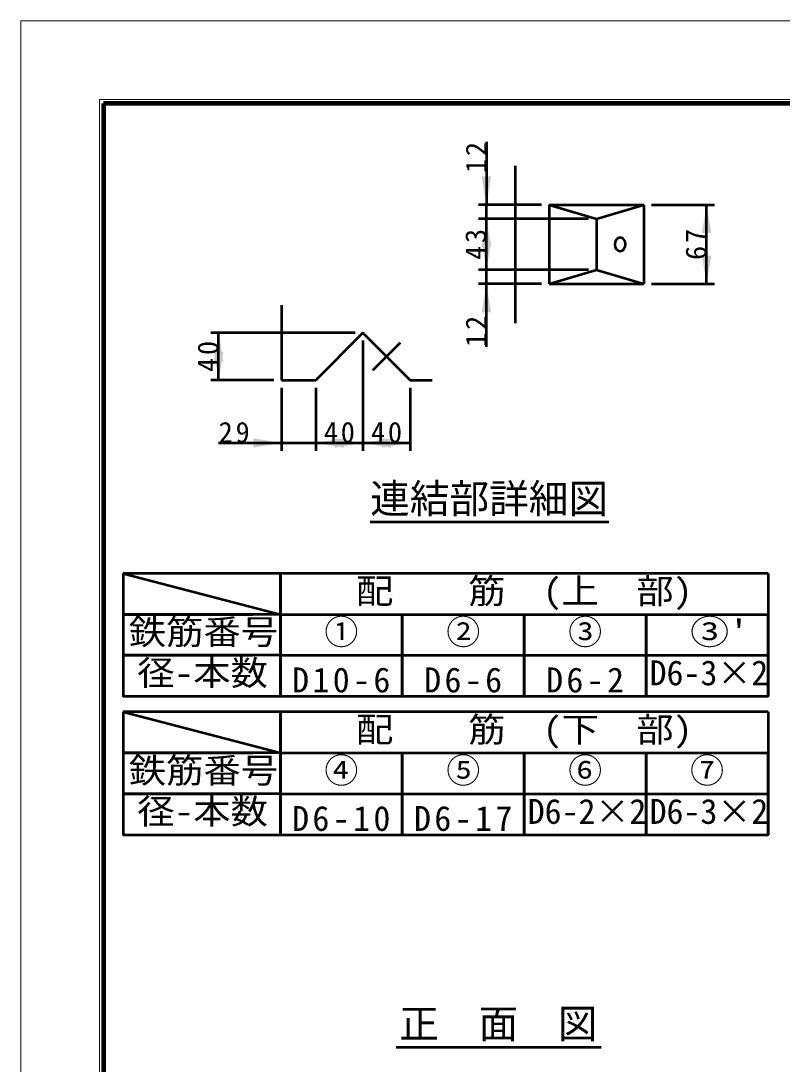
# Model space of a CAD drawing. Units: millimetres, scale not verified, with parts at other scales. Extents: x -2102 to 2102, y -1485 to 1485.
# Drawn here: x -2102 to -1135, y 159 to 1485 of the extents above; entities that cross this region are included whole.
import ezdxf
from ezdxf.enums import TextEntityAlignment as Align

# ---------------------------------------------------------------- set-up
doc = ezdxf.new("R2010")
doc.units = ezdxf.units.MM
doc.header["$LTSCALE"] = 5
doc.linetypes.add('LONG_DASHED_DOTTED', pattern=[15.25, 12, -1.5, 0.25, -1.5])
doc.layers.add('0-0_V-nasSTD', color=7, linetype='Continuous', lineweight=35)
doc.layers.add('0-1_0', color=7, linetype='Continuous', lineweight=50)
doc.styles.add('ＭＳ ゴシック', font='')
doc.styles.get('ＭＳ ゴシック').set_extended_font_data('MS Gothic')

msp = doc.modelspace()

# ---------------------------------------------------------------- linework, layer by layer
at = {"layer": '0-0_V-nasSTD', "lineweight": 50}
for p, q in [((-1972.5, 782.896), (-1772.5, 730.896)), ((-1617.5, 782.896), (-1772.5, 782.896)), ((-1462.5, 782.896), (-1617.5, 782.896)), ((-1307.5, 782.896), (-1462.5, 782.896)), ((-1152.5, 782.896), (-1307.5, 782.896)), ((-1152.5, 782.896), (-1152.5, 730.896)), ((-1617.5, 730.896), (-1462.5, 730.896)), ((-1462.5, 730.896), (-1307.5, 730.896)), ((-1307.5, 730.896), (-1152.5, 730.896)), ((-1972.5, 606.896), (-1772.5, 554.896)), ((-1617.5, 606.896), (-1772.5, 606.896)), ((-1462.5, 606.896), (-1617.5, 606.896)), ((-1307.5, 606.896), (-1462.5, 606.896)), ((-1152.5, 606.896), (-1307.5, 606.896)), ((-1152.5, 606.896), (-1152.5, 554.896)), ((-1617.5, 554.896), (-1462.5, 554.896)), ((-1462.5, 554.896), (-1307.5, 554.896)), ((-1307.5, 554.896), (-1152.5, 554.896))]:
    msp.add_line(p, q, dxfattribs=at)
at = {"layer": '0-0_V-nasSTD', "lineweight": 18}
for points in [[(-2102.5, -1485), (-2102.5, 1485), (2102.5, 1485), (2102.5, -1485)], [(-2002.5, -1385), (-2002.5, 1385), (2002.5, 1385), (2002.5, -1385)]]:
    msp.add_lwpolyline(points, close=True, dxfattribs=at)
at = {"layer": '0-0_V-nasSTD', "lineweight": 100}
msp.add_lwpolyline([(-1997.5, 1380), (-1997.5, -1380), (1997.5, -1380), (1997.5, 1380)], close=True, dxfattribs=at)
at = {"layer": '0-0_V-nasSTD', "lineweight": 50}
for points in [[(-1972.5, 782.896), (-1972.5, 730.896), (-1807.5, 730.896)], [(-1772.5, 730.896), (-1772.5, 782.896), (-1972.5, 782.896)], [(-1772.5, 782.896), (-1772.5, 730.896), (-1617.5, 730.896)], [(-1972.5, 730.896), (-1972.5, 678.896), (-1807.5, 678.896)], [(-1772.5, 678.896), (-1772.5, 730.896), (-1972.5, 730.896)], [(-1772.5, 730.896), (-1772.5, 678.896), (-1617.5, 678.896), (-1617.5, 730.896), (-1617.5, 678.896), (-1462.5, 678.896), (-1462.5, 730.896), (-1462.5, 678.896), (-1307.5, 678.896), (-1307.5, 730.896), (-1307.5, 678.896), (-1152.5, 678.896), (-1152.5, 730.896)], [(-1772.5, 678.896), (-1772.5, 626.896), (-1617.5, 626.896), (-1617.5, 678.896), (-1617.5, 626.896), (-1462.5, 626.896), (-1462.5, 678.896), (-1462.5, 626.896), (-1307.5, 626.896), (-1307.5, 678.896), (-1307.5, 626.896), (-1152.5, 626.896), (-1152.5, 678.896), (-1152.5, 730.896), (-1152.5, 678.896)], [(-1152.5, 626.896), (-1152.5, 678.896), (-1152.5, 626.896)], [(-1972.5, 606.896), (-1972.5, 554.896), (-1807.5, 554.896)], [(-1772.5, 554.896), (-1772.5, 606.896), (-1972.5, 606.896)], [(-1772.5, 606.896), (-1772.5, 554.896), (-1617.5, 554.896)], [(-1972.5, 554.896), (-1972.5, 502.896), (-1807.5, 502.896)], [(-1772.5, 502.896), (-1772.5, 554.896), (-1972.5, 554.896)], [(-1772.5, 554.896), (-1772.5, 502.896), (-1617.5, 502.896), (-1617.5, 554.896), (-1617.5, 502.896), (-1462.5, 502.896), (-1462.5, 554.896), (-1462.5, 502.896), (-1307.5, 502.896), (-1307.5, 554.896), (-1307.5, 502.896), (-1152.5, 502.896), (-1152.5, 554.896)], [(-1772.5, 502.896), (-1772.5, 450.896), (-1617.5, 450.896), (-1617.5, 502.896), (-1617.5, 450.896), (-1462.5, 450.896), (-1462.5, 502.896), (-1462.5, 450.896), (-1307.5, 450.896), (-1307.5, 502.896), (-1307.5, 450.896), (-1152.5, 450.896), (-1152.5, 502.896), (-1152.5, 554.896), (-1152.5, 502.896)], [(-1152.5, 450.896), (-1152.5, 502.896), (-1152.5, 450.896)]]:
    msp.add_lwpolyline(points, dxfattribs=at)
for points in [[(-1972.5, 678.896), (-1972.5, 626.896), (-1772.5, 626.896), (-1772.5, 678.896)], [(-1972.5, 502.896), (-1972.5, 450.896), (-1772.5, 450.896), (-1772.5, 502.896)]]:
    msp.add_lwpolyline(points, close=True, dxfattribs=at)
at = {"layer": '0-0_V-nasSTD'}
for points in [[(-1516.586, 1287.268), (-1510.586, 1251.268), (-1504.586, 1287.268)], [(-1236.586, 1215.268), (-1230.586, 1251.268), (-1224.586, 1215.268)], [(-1516.586, 1197.268), (-1510.586, 1233.268), (-1504.586, 1197.268)], [(-1516.586, 1204.768), (-1510.586, 1168.768), (-1504.586, 1204.768)], [(-1236.586, 1186.768), (-1230.586, 1150.768), (-1224.586, 1186.768)], [(-1516.586, 1114.768), (-1510.586, 1150.768), (-1504.586, 1114.768)], [(-1857.006, 1052.695), (-1851.006, 1088.695), (-1845.006, 1052.695)], [(-1857.006, 1064.695), (-1851.006, 1028.695), (-1845.006, 1064.695)], [(-1807.006, 942.695), (-1807.006, 954.695), (-1771.006, 948.695)], [(-1727.506, 948.695), (-1691.506, 942.695), (-1691.506, 954.695)], [(-1703.506, 942.695), (-1703.506, 954.695), (-1667.506, 948.695)], [(-1667.506, 948.695), (-1631.506, 942.695), (-1631.506, 954.695)], [(-1643.506, 942.695), (-1643.506, 954.695), (-1607.506, 948.695)]]:
    msp.add_solid(points, dxfattribs=at)
at = {"layer": '0-1_0'}
for p, q in [((-1510.586, 1331.268), (-1510.586, 1251.268)), ((-1474.086, 1301.018), (-1474.086, 1101.018)), ((-1440.586, 1251.268), (-1520.586, 1251.268)), ((-1510.586, 1233.268), (-1510.586, 1251.268)), ((-1430.586, 1251.268), (-1430.586, 1150.768)), ((-1430.586, 1251.268), (-1310.586, 1251.268)), ((-1310.586, 1251.268), (-1310.586, 1150.768)), ((-1300.586, 1251.268), (-1220.586, 1251.268)), ((-1230.586, 1150.768), (-1230.586, 1251.268)), ((-1380.586, 1233.268), (-1520.586, 1233.268)), ((-1510.586, 1168.768), (-1510.586, 1233.268)), ((-1370.586, 1233.268), (-1370.586, 1168.768)), ((-1380.586, 1168.768), (-1520.586, 1168.768)), ((-1510.586, 1150.768), (-1510.586, 1168.768)), ((-1440.586, 1150.768), (-1520.586, 1150.768)), ((-1510.586, 1070.768), (-1510.586, 1150.768)), ((-1430.586, 1150.768), (-1310.586, 1150.768)), ((-1300.586, 1150.768), (-1220.586, 1150.768)), ((-1771.006, 1123.695), (-1771.006, 1028.695)), ((-1677.506, 1088.695), (-1861.006, 1088.695)), ((-1851.006, 1028.695), (-1851.006, 1088.695)), ((-1667.506, 1078.695), (-1667.506, 938.695)), ((-1781.006, 1028.695), (-1861.006, 1028.695)), ((-1771.006, 1028.695), (-1727.506, 1028.695)), ((-1607.506, 1028.695), (-1579.506, 1028.695)), ((-1771.006, 1018.695), (-1771.006, 938.695)), ((-1727.506, 1018.695), (-1727.506, 938.695)), ((-1607.506, 1018.695), (-1607.506, 938.695)), ((-1851.006, 948.695), (-1771.006, 948.695)), ((-1771.006, 948.695), (-1727.506, 948.695)), ((-1658.344, 848.451), (-1354.936, 848.451)), ((-1625.374, 181.244), (-1364.568, 181.244))]:
    msp.add_line(p, q, dxfattribs=at)
at = {"layer": '0-1_0', "linetype": 'LONG_DASHED_DOTTED'}
msp.add_line((-1655.184, 1041.017), (-1619.828, 1076.373), dxfattribs=at)
at = {"layer": '0-1_0'}
for points in [[(-1430.586, 1251.268), (-1370.586, 1233.268), (-1310.586, 1251.268)], [(-1430.586, 1150.768), (-1370.586, 1168.768), (-1310.586, 1150.768)], [(-1727.506, 1028.695), (-1667.506, 1088.695), (-1607.506, 1028.695)], [(-1727.506, 948.695), (-1667.506, 948.695), (-1607.506, 948.695)]]:
    msp.add_lwpolyline(points, dxfattribs=at)
msp.add_ellipse((-1340.586, 1201.018), major_axis=(0, 9), ratio=0.707107, dxfattribs=at)

# ---------------------------------------------------------------- texts
at = {"layer": '0-0_V-nasSTD', "style": 'ＭＳ ゴシック'}
for s, height, p in [('連結部詳細図', 36.95, (-1658.344, 848.451)), ('①', 31.67, (-1716.6, 683.296)), ('②', 31.67, (-1561.6, 683.296)), ('③', 31.67, (-1406.6, 683.296)), ('D6-3×2', 31.67, (-1303.1, 631.296)), ('④', 31.67, (-1716.6, 507.296)), ('⑤', 31.67, (-1561.6, 507.296)), ('⑥', 31.67, (-1406.6, 507.296)), ('⑦', 31.67, (-1251.6, 507.296)), ('D6-2×2', 31.67, (-1458.1, 455.296)), ('D6-3×2', 31.67, (-1303.1, 455.296)), ('正\u3000面\u3000図', 36.95, (-1621.374, 181.244))]:
    msp.add_text(s, height=height, dxfattribs=at).set_placement(p, align=Align.BOTTOM_LEFT)
for s, width, p in [('配\u3000\u3000筋\u3000(上\u3000部)', 1.1, (-1676.34, 735.296)), ('鉄筋番号', 1.1, (-1965.38, 683.296)), ("③'", 1.15, (-1251.6, 683.296)), ('径-本数', 1.1, (-1954.58, 631.296)), ('配\u3000\u3000筋\u3000(下\u3000部)', 1.1, (-1676.34, 559.296)), ('鉄筋番号', 1.1, (-1965.38, 507.296)), ('径-本数', 1.1, (-1954.58, 455.296))]:
    msp.add_text(s, height=31.67, dxfattribs=dict(at, width=width)).set_placement(p, align=Align.BOTTOM_LEFT)
at = {"layer": '0-0_V-nasSTD', "char_height": 26.39, "attachment_point": 7, "rotation": 90, "style": 'ＭＳ ゴシック'}
for s, insert in [('\\T1.2;12', (-1510.586, 1291.668)), ('\\T1.2;43', (-1510.586, 1181.218)), ('\\T1.2;67', (-1230.586, 1181.218)), ('\\T1.2;12', (-1510.586, 1070.768)), ('\\T1.2;40', (-1851.006, 1038.895))]:
    msp.add_mtext(s, dxfattribs=dict(at, insert=insert))
at = {"layer": '0-0_V-nasSTD', "attachment_point": 7, "style": 'ＭＳ ゴシック'}
for s, insert, char_height in [('\\T1.2;29', (-1851.006, 948.695), 26.39), ('\\T1.2;40', (-1717.306, 948.695), 26.39), ('\\T1.2;40', (-1657.306, 948.695), 26.39), ('\\T1.2;D10-6', (-1757.64, 631.296), 31.67), ('\\T1.2;D6-6', (-1589.68, 631.296), 31.67), ('\\T1.2;D6-2', (-1434.68, 631.296), 31.67), ('\\T1.2;D6-10', (-1757.64, 455.296), 31.67), ('\\T1.2;D6-17', (-1602.64, 455.296), 31.67)]:
    msp.add_mtext(s, dxfattribs=dict(at, insert=insert, char_height=char_height))

doc.saveas('drawing.dxf')
